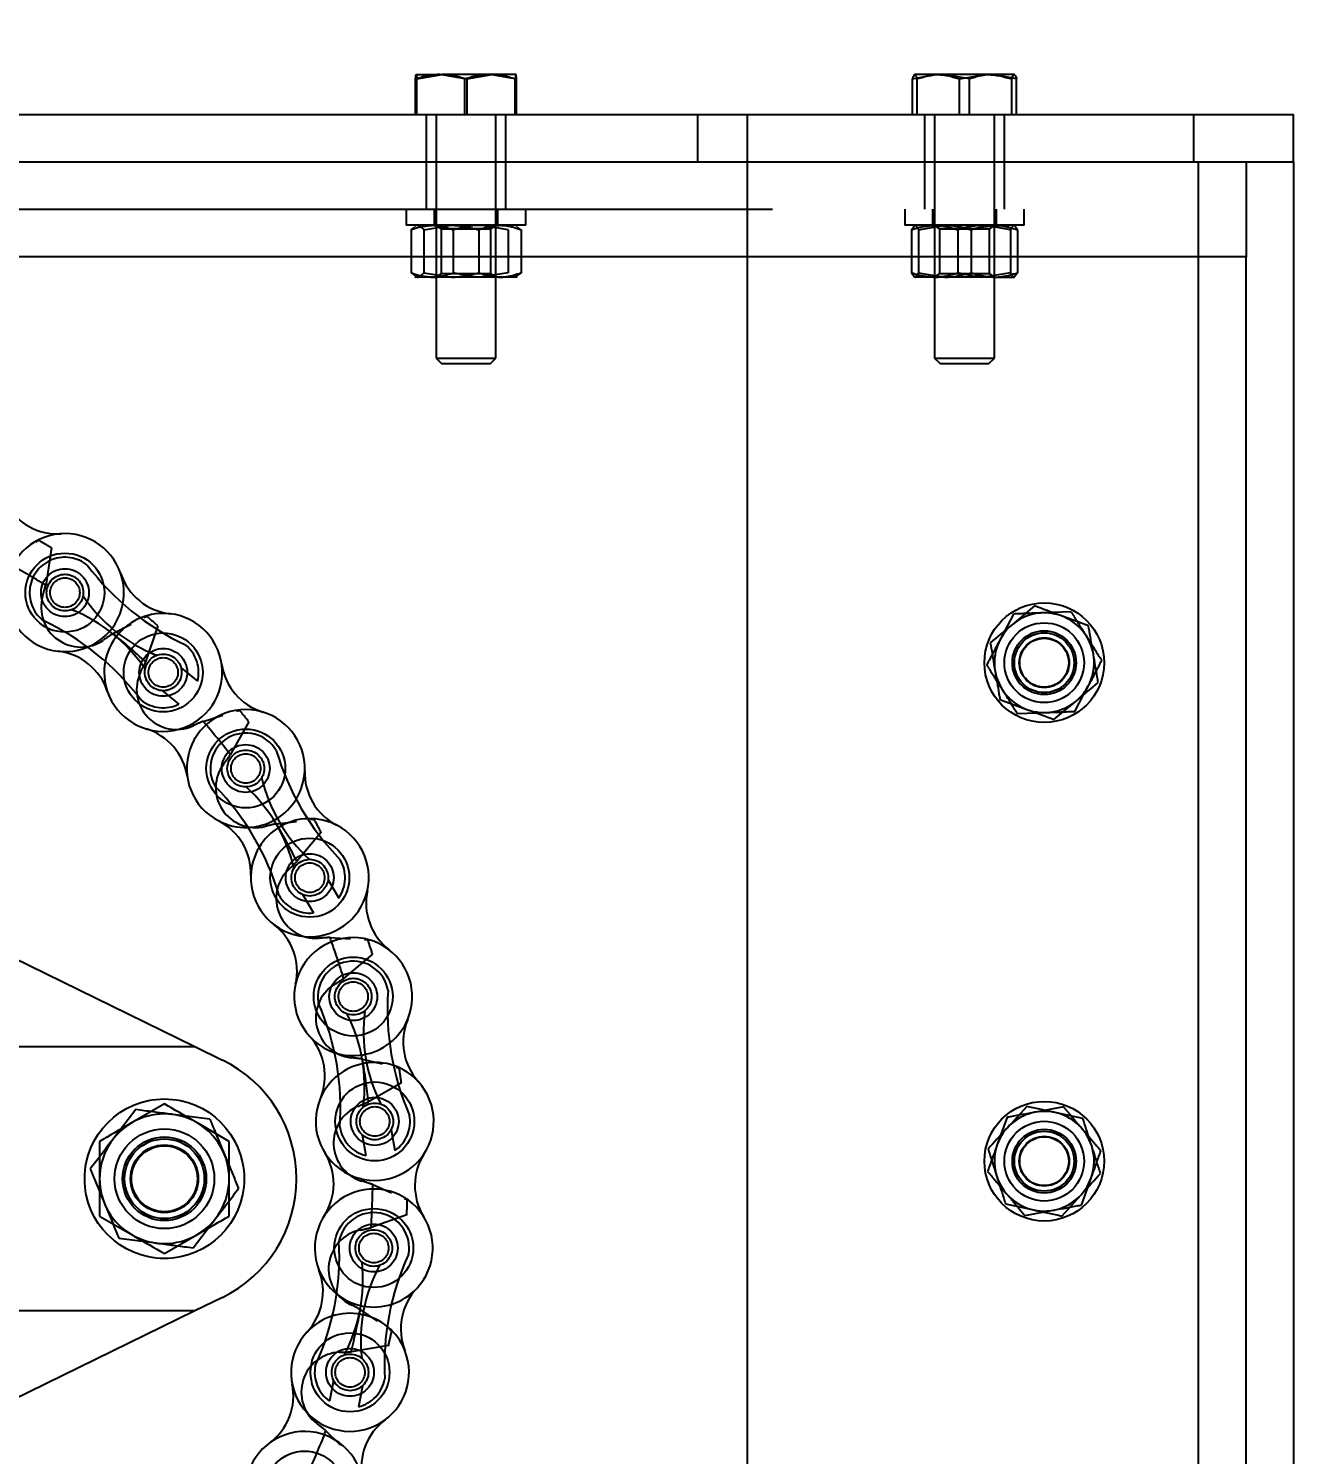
# Model space of a CAD drawing. Header units: metres. Extents: x 0 to 63075, y 0 to 44550.
# Drawn here: x 39379.9 to 39506.8, y 35136.6 to 35279.6 of the extents above; entities that cross this region are included whole.
import ezdxf

# ---------------------------------------------------------------- set-up
doc = ezdxf.new("R2010")
doc.units = ezdxf.units.M
doc.header["$LTSCALE"] = 75
doc.linetypes.add('HIDDEN2', pattern=[4.7625, 3.175, -1.5875])
for name, color, linetype in [('SDM', 7, 'Continuous'), ('SL4', 4, 'Continuous'), ('ST1', 7, 'HIDDEN2')]:
    doc.layers.add(name, color=color, linetype=linetype)
doc.styles.add('ROMANS', font='ROMANS.SHX')
doc.dimstyles.new('75___1-75', dxfattribs={"dimscale": 75, "dimtxt": 2.5, "dimasz": 2, "dimexe": 1.5, "dimexo": 1, "dimgap": 0.5, "dimtad": 1, "dimdec": 0, "dimzin": 12, "dimtxsty": 'ROMANS', "dimcen": 0, "dimclrd": 256, "dimclre": 256, "dimclrt": 3, "dimazin": 3, "dimtfac": 1, "dimtdec": 0, "dimtmove": 0, "dimatfit": 0, "dimfxl": 1, "dimlwd": -1, "dimlwe": -1, "dimarcsym": 0})

# ---------------------------------------------------------------- blocks, each defined once
blk = doc.blocks.new('*D29')
at = {"layer": 'Defpoints', "color": 0, "transparency": 16777216}
for p in [(36162.25, 35690.52), (36162.25, 35271.03), (39506.75, 35271.03)]:
    blk.add_point(p, dxfattribs=at)
at = {"layer": 'SDM', "transparency": 16777216}
for p, q in [((36162.25, 35346.03), (36162.25, 35803.02)), ((39506.75, 35346.03), (39506.75, 35803.02)), ((39356.75, 35690.52), (36312.25, 35690.52))]:
    blk.add_line(p, q, dxfattribs=at)
for points in [[(36312.25, 35715.52), (36312.25, 35665.52), (36162.25, 35690.52)], [(39356.75, 35715.52), (39356.75, 35665.52), (39506.75, 35690.52)]]:
    blk.add_solid(points, dxfattribs=at)
at = {"layer": 'SDM', "color": 3, "transparency": 16777216, "insert": (37834.5, 35821.77), "char_height": 187.5, "attachment_point": 5, "style": 'ROMANS'}
blk.add_mtext('3345', dxfattribs=at)
blk = doc.blocks.new('A$Cf5e9a517')
at = {"layer": 'SL4'}
for p, q in [((3256.44, 1705.11), (3256.44, 1708.67)), ((3256.5, 1709.11), (3256.5, 1709.11)), ((3256.5, 1709.11), (3259.09, 1709.11)), ((3256.56, 1708.67), (3259.09, 1709.11)), ((3256.56, 1705.11), (3256.56, 1708.67)), ((3264.09, 1709.11), (3259.09, 1709.11)), ((3261.62, 1708.67), (3264.09, 1709.11)), ((3261.62, 1705.11), (3261.62, 1708.67)), ((3266.5, 1709.11), (3264.09, 1709.11)), ((3266.5, 1709.11), (3266.5, 1709.11)), ((3266.56, 1705.11), (3266.56, 1708.67)), ((3306.27, 1708.67), (3308.64, 1709.11)), ((3306.27, 1705.11), (3306.27, 1708.67)), ((3306.5, 1709.11), (3306.48, 1709.1)), ((3308.64, 1709.11), (3306.51, 1709.11)), ((3313.62, 1709.11), (3308.64, 1709.11)), ((3311.01, 1708.67), (3313.62, 1709.11)), ((3311.01, 1705.11), (3311.01, 1708.67)), ((3316.48, 1709.11), (3313.62, 1709.11)), ((3316.24, 1705.11), (3316.24, 1708.67)), ((3316.52, 1709.1), (3316.5, 1709.11)), ((3316.73, 1705.11), (3316.73, 1708.67)), ((3129.5, 1705.11), (3284.74, 1705.11)), ((3284.74, 1700.35), (3284.74, 1705.11)), ((3284.74, 1705.11), (3289.74, 1705.11)), ((3289.74, 1700.35), (3289.74, 1705.11)), ((3289.74, 1705.11), (3334.5, 1705.11)), ((3334.5, 1700.35), (3334.5, 1705.11)), ((3334.5, 1705.11), (3344.5, 1705.11)), ((3344.5, 1700.35), (3344.5, 1705.11)), ((2339.74, 1700.35), (3284.74, 1700.35)), ((3129.5, 1700.35), (3284.74, 1700.35)), ((3284.74, 1700.35), (3289.74, 1700.35)), ((3289.74, 1456.35), (3289.74, 1700.35)), ((3289.74, 1700.35), (3334.98, 1700.35)), ((3334.98, 1456.35), (3334.98, 1700.35)), ((3334.98, 1700.35), (3344.5, 1700.35)), ((3344.5, 1700.35), (3344.5, 1456.35)), ((3289.74, 1690.82), (2339.74, 1690.82)), ((3318.53, 1655.8), (3316.31, 1653.96)), ((3323.94, 1653.8), (3321.23, 1654.8)), ((3315.06, 1646.42), (3317.77, 1645.42)), ((3320.47, 1644.42), (3322.69, 1646.26)), ((3197.12, 1629.79), (3234.3, 1611.6)), ((3214.13, 1611.6), (3234.3, 1611.6)), ((3234.3, 1611.6), (3237.06, 1610.25)), ((3231.24, 1605.86), (3227.99, 1603.98)), ((3317.74, 1605.61), (3315.8, 1603.47)), ((3323.38, 1604.38), (3320.56, 1605)), ((3237.74, 1602.1), (3234.49, 1603.98)), ((3321.26, 1594.61), (3323.2, 1596.75)), ((3315.62, 1595.84), (3318.44, 1595.22)), ((3224.74, 1594.6), (3227.99, 1592.72)), ((3231.24, 1590.84), (3234.49, 1592.72)), ((3237.06, 1586.45), (3234.3, 1585.1)), ((3234.3, 1585.1), (3197.12, 1566.91)), ((3234.3, 1585.1), (3214.13, 1585.1))]:
    blk.add_line(p, q, dxfattribs=at)
for centre, radius, start, end in [((3319.5, 1650.11), 5, 69.7022, 129.7022), ((3319.5, 1650.11), 5, 129.7022, 189.7022), ((3319.5, 1650.11), 5, 9.7022, 69.7022), ((3319.5, 1650.11), 5, 309.7022, 9.7022), ((3319.5, 1650.11), 5, 189.7022, 249.7022), ((3319.5, 1650.11), 5, 249.7022, 309.7022), ((3231.24, 1598.35), 13.25, 296.0652, 63.9348), ((3231.24, 1598.35), 6.5, 60, 120), ((3319.5, 1600.11), 5, 77.7634, 137.7634), ((3319.5, 1600.11), 5, 17.7634, 77.7634), ((3231.24, 1598.35), 6.5, 120, 180), ((3231.24, 1598.35), 6.5, 0, 60), ((3319.5, 1600.11), 5, 137.7634, 197.7634), ((3319.5, 1600.11), 5, 317.7634, 17.7634), ((3231.24, 1598.35), 6.5, 180, 240), ((3231.24, 1598.35), 6.5, 300, 0), ((3319.5, 1600.11), 5, 197.7634, 257.7634), ((3319.5, 1600.11), 5, 257.7634, 317.7634), ((3231.24, 1598.35), 6.5, 240, 300)]:
    blk.add_arc(centre, radius, start, end, dxfattribs=at)
for points, knots in [([(3256.44, 1708.67), (3256.44, 1708.72), (3256.46, 1708.98), (3256.48, 1709.06), (3256.5, 1709.11)], [0, 0, 0, 0, 0.211001, 1, 1, 1, 1]), ([(3256.5, 1709.11), (3256.51, 1709.11), (3256.53, 1709.09), (3256.55, 1708.85), (3256.56, 1708.67)], [0, 0, 0, 0, 0.231849, 1, 1, 1, 1]), ([(3259.09, 1709.11), (3259.15, 1709.11), (3260.01, 1709.11), (3260.84, 1708.88), (3261.62, 1708.67)], [0, 0, 0, 0, 0.070201, 1, 1, 1, 1]), ([(3264.09, 1709.11), (3264.15, 1709.11), (3264.98, 1709.11), (3265.8, 1708.88), (3266.56, 1708.67)], [0, 0, 0, 0, 0.070201, 1, 1, 1, 1]), ([(3266.56, 1708.67), (3266.54, 1708.85), (3266.52, 1709.09), (3266.5, 1709.11), (3266.5, 1709.11)], [0, 0, 0, 0, 0.7681507, 1, 1, 1, 1]), ([(3306.52, 1709.11), (3306.5, 1709.11), (3306.42, 1709.09), (3306.34, 1708.85), (3306.27, 1708.67)], [0, 0, 0, 0, 0.231849, 1, 1, 1, 1]), ([(3308.64, 1709.11), (3308.7, 1709.11), (3309.5, 1709.11), (3310.28, 1708.88), (3311.01, 1708.67)], [0, 0, 0, 0, 0.070201, 1, 1, 1, 1]), ([(3313.62, 1709.11), (3313.69, 1709.11), (3314.57, 1709.11), (3315.43, 1708.88), (3316.24, 1708.67)], [0, 0, 0, 0, 0.0702006, 1, 1, 1, 1]), ([(3316.24, 1708.67), (3316.3, 1708.85), (3316.38, 1709.09), (3316.46, 1709.11), (3316.48, 1709.11)], [0, 0, 0, 0, 0.768151, 1, 1, 1, 1]), ([(3316.48, 1709.11), (3316.55, 1709.06), (3316.63, 1708.98), (3316.71, 1708.72), (3316.73, 1708.67)], [0, 0, 0, 0, 0.7889992, 1, 1, 1, 1]), ([(3321.23, 1654.8), (3321.17, 1654.82), (3320.26, 1655.16), (3319.36, 1655.49), (3318.53, 1655.8)], [0, 0, 0, 0, 0.070201, 1, 1, 1, 1]), ([(3316.31, 1653.96), (3316.25, 1653.91), (3315.5, 1653.29), (3314.77, 1652.68), (3314.09, 1652.11)], [0, 0, 0, 0, 0.0702006, 1, 1, 1, 1]), ([(3324.43, 1650.95), (3324.39, 1651.18), (3324.23, 1652.14), (3324.07, 1653.08), (3323.94, 1653.8)], [0, 0, 0, 0, 0.231849, 1, 1, 1, 1]), ([(3314.09, 1652.11), (3314.21, 1651.39), (3314.37, 1650.45), (3314.53, 1649.49), (3314.57, 1649.27)], [0, 0, 0, 0, 0.7681507, 1, 1, 1, 1]), ([(3324.91, 1648.11), (3324.88, 1648.3), (3324.72, 1649.23), (3324.56, 1650.19), (3324.43, 1650.95)], [0, 0, 0, 0, 0.2110008, 1, 1, 1, 1]), ([(3314.57, 1649.27), (3314.7, 1648.51), (3314.87, 1647.54), (3315.02, 1646.62), (3315.06, 1646.42)], [0, 0, 0, 0, 0.788999, 1, 1, 1, 1]), ([(3322.69, 1646.26), (3322.75, 1646.31), (3323.5, 1646.93), (3324.23, 1647.54), (3324.91, 1648.11)], [0, 0, 0, 0, 0.0702006, 1, 1, 1, 1]), ([(3317.77, 1645.42), (3317.83, 1645.4), (3318.74, 1645.06), (3319.64, 1644.73), (3320.47, 1644.42)], [0, 0, 0, 0, 0.070201, 1, 1, 1, 1]), ([(3234.49, 1603.98), (3234.41, 1604.02), (3233.31, 1604.66), (3232.24, 1605.28), (3231.24, 1605.86)], [0, 0, 0, 0, 0.070215, 1, 1, 1, 1]), ([(3320.56, 1605), (3320.49, 1605.01), (3319.54, 1605.22), (3318.61, 1605.42), (3317.74, 1605.61)], [0, 0, 0, 0, 0.070201, 1, 1, 1, 1]), ([(3227.99, 1603.98), (3227.91, 1603.93), (3226.81, 1603.3), (3225.74, 1602.68), (3224.74, 1602.1)], [0, 0, 0, 0, 0.070215, 1, 1, 1, 1]), ([(3315.8, 1603.47), (3315.75, 1603.42), (3315.1, 1602.7), (3314.45, 1601.99), (3313.86, 1601.33)], [0, 0, 0, 0, 0.070201, 1, 1, 1, 1]), ([(3324.26, 1601.64), (3324.19, 1601.85), (3323.89, 1602.78), (3323.6, 1603.69), (3323.38, 1604.38)], [0, 0, 0, 0, 0.231849, 1, 1, 1, 1]), ([(3224.74, 1602.1), (3224.74, 1601.16), (3224.74, 1599.93), (3224.74, 1598.66), (3224.74, 1598.35)], [0, 0, 0, 0, 0.758149, 1, 1, 1, 1]), ([(3237.74, 1598.35), (3237.74, 1598.66), (3237.74, 1599.93), (3237.74, 1601.16), (3237.74, 1602.1)], [0, 0, 0, 0, 0.241851, 1, 1, 1, 1]), ([(3313.86, 1601.33), (3314.08, 1600.64), (3314.37, 1599.73), (3314.67, 1598.8), (3314.74, 1598.58)], [0, 0, 0, 0, 0.768151, 1, 1, 1, 1]), ([(3325.14, 1598.89), (3325.08, 1599.08), (3324.8, 1599.97), (3324.5, 1600.9), (3324.26, 1601.64)], [0, 0, 0, 0, 0.211001, 1, 1, 1, 1]), ([(3224.74, 1598.35), (3224.74, 1597.36), (3224.74, 1596.09), (3224.74, 1594.87), (3224.74, 1594.6)], [0, 0, 0, 0, 0.776287, 1, 1, 1, 1]), ([(3237.74, 1594.6), (3237.74, 1594.87), (3237.74, 1596.09), (3237.74, 1597.36), (3237.74, 1598.35)], [0, 0, 0, 0, 0.223713, 1, 1, 1, 1]), ([(3314.74, 1598.58), (3314.97, 1597.85), (3315.27, 1596.92), (3315.56, 1596.02), (3315.62, 1595.84)], [0, 0, 0, 0, 0.788999, 1, 1, 1, 1]), ([(3323.2, 1596.75), (3323.25, 1596.8), (3323.9, 1597.52), (3324.55, 1598.23), (3325.14, 1598.89)], [0, 0, 0, 0, 0.070201, 1, 1, 1, 1]), ([(3318.44, 1595.22), (3318.51, 1595.21), (3319.46, 1595), (3320.39, 1594.8), (3321.26, 1594.61)], [0, 0, 0, 0, 0.070201, 1, 1, 1, 1]), ([(3234.49, 1592.72), (3234.56, 1592.77), (3235.66, 1593.4), (3236.74, 1594.02), (3237.74, 1594.6)], [0, 0, 0, 0, 0.070215, 1, 1, 1, 1]), ([(3227.99, 1592.72), (3228.06, 1592.68), (3229.16, 1592.04), (3230.24, 1591.42), (3231.24, 1590.84)], [0, 0, 0, 0, 0.070215, 1, 1, 1, 1])]:
    blk.add_open_spline(points, degree=3, knots=knots, dxfattribs=at)
at = {"layer": 'ST1'}
for p, q in [((3261.38, 1708.67), (3258.91, 1709.11)), ((3261.38, 1705.11), (3261.38, 1708.67)), ((3266.44, 1708.67), (3263.91, 1709.11)), ((3266.44, 1705.11), (3266.44, 1708.67)), ((3306.76, 1705.11), (3306.76, 1708.67)), ((3311.99, 1708.67), (3309.38, 1709.11)), ((3311.99, 1705.11), (3311.99, 1708.67)), ((3316.73, 1708.67), (3314.36, 1709.11)), ((3316.5, 1709.11), (3316.48, 1709.11)), ((3257.5, 1705.11), (3257.5, 1700.35)), ((3258.5, 1705.11), (3258.5, 1680.67)), ((3264.5, 1680.67), (3264.5, 1705.11)), ((3265.5, 1700.35), (3265.5, 1705.11)), ((3284.74, 1700.35), (3284.74, 1705.11)), ((3307.5, 1705.11), (3307.5, 1700.35)), ((3308.5, 1705.11), (3308.5, 1680.67)), ((3314.5, 1680.67), (3314.5, 1705.11)), ((3315.5, 1700.35), (3315.5, 1705.11)), ((3334.5, 1700.35), (3334.5, 1705.11)), ((3257.5, 1700.35), (3257.5, 1695.59)), ((3265.5, 1695.59), (3265.5, 1700.35)), ((3307.5, 1700.35), (3307.5, 1695.59)), ((3315.5, 1695.59), (3315.5, 1700.35)), ((3334.98, 1456.35), (3334.98, 1700.35)), ((3339.74, 1700.35), (3339.74, 1697.29)), ((3339.74, 1697.29), (3339.74, 1690.82)), ((2339.74, 1695.59), (3339.74, 1695.59)), ((3255.5, 1695.59), (3255.5, 1693.99)), ((3258.3, 1695.59), (3258.3, 1693.99)), ((3264.7, 1693.99), (3264.7, 1695.59)), ((3267.5, 1693.99), (3267.5, 1695.59)), ((3305.5, 1695.59), (3305.5, 1693.99)), ((3308.3, 1695.59), (3308.3, 1693.99)), ((3314.7, 1693.99), (3314.7, 1695.59)), ((3317.5, 1693.99), (3317.5, 1695.59)), ((3263.58, 1693.99), (3255.5, 1693.99)), ((3255.98, 1693.54), (3256.37, 1693.81)), ((3255.98, 1693.54), (3255.98, 1689.23)), ((3256.5, 1693.99), (3256.33, 1693.89)), ((3257.27, 1693.54), (3260.03, 1693.99)), ((3257.27, 1693.54), (3257.27, 1689.23)), ((3258.5, 1693.99), (3259, 1693.64)), ((3258.5, 1693.99), (3258.5, 1693.96)), ((3264.5, 1693.96), (3258.5, 1693.96)), ((3258.5, 1693.96), (3259, 1693.61)), ((3259.8, 1693.64), (3259, 1693.64)), ((3259, 1693.64), (3259, 1693.61)), ((3263.2, 1693.61), (3259, 1693.61)), ((3259, 1693.61), (3259, 1689.14)), ((3264, 1693.64), (3259.8, 1693.64)), ((3260.22, 1693.54), (3260.22, 1689.23)), ((3262.78, 1693.54), (3262.78, 1689.23)), ((3265.73, 1693.54), (3262.97, 1693.99)), ((3264, 1693.61), (3263.2, 1693.61)), ((3267.5, 1693.99), (3263.58, 1693.99)), ((3264, 1693.64), (3264.5, 1693.99)), ((3264, 1693.61), (3264.5, 1693.96)), ((3264, 1693.61), (3264, 1693.64)), ((3264, 1689.14), (3264, 1693.61)), ((3264.5, 1693.96), (3264.5, 1693.99)), ((3265.73, 1693.54), (3265.73, 1689.23)), ((3266.67, 1693.89), (3266.5, 1693.99)), ((3267.02, 1693.54), (3266.63, 1693.81)), ((3267.02, 1693.54), (3267.02, 1689.23)), ((3312.98, 1693.99), (3305.5, 1693.99)), ((3306.19, 1693.54), (3306.53, 1693.99)), ((3306.19, 1693.54), (3306.19, 1689.23)), ((3306.88, 1693.54), (3309.53, 1693.99)), ((3306.88, 1693.54), (3306.88, 1689.23)), ((3308.5, 1693.99), (3309, 1693.64)), ((3308.5, 1693.99), (3308.5, 1693.96)), ((3314.5, 1693.96), (3308.5, 1693.96)), ((3308.5, 1693.96), (3309, 1693.61)), ((3310, 1693.64), (3309, 1693.64)), ((3309, 1693.64), (3309, 1693.61)), ((3313, 1693.61), (3309, 1693.61)), ((3309, 1693.61), (3309, 1689.14)), ((3314, 1693.64), (3310, 1693.64)), ((3310.82, 1693.54), (3310.82, 1689.23)), ((3312.18, 1693.54), (3312.18, 1689.23)), ((3317.5, 1693.99), (3312.98, 1693.99)), ((3314, 1693.61), (3313, 1693.61)), ((3316.12, 1693.54), (3313.47, 1693.99)), ((3314, 1693.64), (3314.5, 1693.99)), ((3314, 1693.61), (3314.5, 1693.96)), ((3314, 1693.61), (3314, 1693.64)), ((3314, 1689.14), (3314, 1693.61)), ((3316.12, 1693.54), (3316.12, 1689.23)), ((3316.81, 1693.54), (3316.47, 1693.99)), ((3316.81, 1693.54), (3316.81, 1689.23)), ((3339.74, 1690.82), (2339.74, 1690.82)), ((3339.74, 1690.82), (3289.74, 1690.82)), ((3339.74, 1469.11), (3339.74, 1690.82)), ((3255.98, 1689.23), (3256.63, 1688.79)), ((3257.27, 1689.23), (3260.03, 1688.79)), ((3265.73, 1689.23), (3262.97, 1688.79)), ((3267.02, 1689.23), (3266.37, 1688.79)), ((3306.19, 1689.23), (3306.53, 1688.79)), ((3306.88, 1689.23), (3309.53, 1688.79)), ((3316.12, 1689.23), (3313.47, 1688.79)), ((3316.81, 1689.23), (3316.47, 1688.79)), ((3256.33, 1688.89), (3256.5, 1688.79)), ((3256.63, 1688.79), (3256.5, 1688.79)), ((3260.03, 1688.79), (3256.63, 1688.79)), ((3259, 1689.16), (3258.5, 1688.81)), ((3259, 1689.14), (3258.5, 1688.79)), ((3258.5, 1688.81), (3259.46, 1688.81)), ((3259, 1689.16), (3264, 1689.16)), ((3259, 1689.14), (3264, 1689.14)), ((3259.46, 1688.81), (3264.5, 1688.81)), ((3264.9, 1688.79), (3260.03, 1688.79)), ((3264.5, 1688.81), (3264, 1689.16)), ((3264.5, 1688.79), (3264, 1689.14)), ((3266.5, 1688.79), (3264.9, 1688.79)), ((3266.5, 1688.79), (3266.67, 1688.89)), ((3309.53, 1688.79), (3306.53, 1688.79)), ((3309, 1689.16), (3308.5, 1688.81)), ((3309, 1689.14), (3308.5, 1688.79)), ((3309.7, 1688.81), (3308.5, 1688.81)), ((3309, 1689.16), (3314, 1689.16)), ((3309, 1689.14), (3314, 1689.14)), ((3314.49, 1688.79), (3309.53, 1688.79)), ((3309.7, 1688.81), (3314.5, 1688.81)), ((3314.5, 1688.81), (3314, 1689.16)), ((3314.5, 1688.79), (3314, 1689.14)), ((3314.49, 1688.79), (3316.5, 1688.79)), ((3316.47, 1688.79), (3316.5, 1688.79)), ((3258.5, 1680.67), (3264.5, 1680.67)), ((3258.5, 1680.67), (3259.05, 1680.11)), ((3263.95, 1680.11), (3264.5, 1680.67)), ((3308.5, 1680.67), (3314.5, 1680.67)), ((3308.5, 1680.67), (3309.05, 1680.11)), ((3313.95, 1680.11), (3314.5, 1680.67)), ((3259.05, 1680.11), (3263.95, 1680.11)), ((3309.05, 1680.11), (3313.95, 1680.11)), ((3218.36, 1662.19), (3218.61, 1662.39)), ((3219.91, 1661.63), (3219.33, 1657.87)), ((3316.42, 1654.99), (3315.08, 1652.44)), ((3322.19, 1655.22), (3319.31, 1655.11)), ((3226.08, 1653.03), (3227.9, 1653.97)), ((3229.17, 1654.63), (3229.46, 1654.78)), ((3230.59, 1653.8), (3229.35, 1650.21)), ((3232.91, 1649.59), (3234.56, 1648.25)), ((3322.58, 1645.23), (3323.92, 1647.78)), ((3231.05, 1647.29), (3232.7, 1645.96)), ((3238.46, 1645.26), (3238.76, 1645.35)), ((3316.81, 1645), (3319.69, 1645.11)), ((3235.13, 1644.23), (3237.09, 1644.84)), ((3239.71, 1644.18), (3237.85, 1640.87)), ((3242.47, 1633.96), (3244.5, 1634.2)), ((3245.92, 1634.38), (3246.24, 1634.41)), ((3246.96, 1633.1), (3244.54, 1630.17)), ((3247.65, 1628.34), (3248.73, 1626.5)), ((3245.11, 1626.84), (3246.18, 1625.01)), ((3247.85, 1622.54), (3249.9, 1622.42)), ((3251.32, 1622.34), (3251.64, 1622.32)), ((3252.12, 1620.89), (3249.21, 1618.44)), ((3251.11, 1610.35), (3253.1, 1609.86)), ((3254.49, 1609.53), (3254.8, 1609.45)), ((3255.01, 1607.96), (3251.71, 1606.07)), ((3228.36, 1605.28), (3226.08, 1602.3)), ((3321.45, 1605.55), (3318.61, 1605.03)), ((3235.8, 1604.31), (3232.08, 1604.79)), ((3315.77, 1604.51), (3314.79, 1601.8)), ((3251.08, 1602.76), (3251.44, 1600.67)), ((3253.99, 1603.26), (3254.35, 1601.17)), ((3252.14, 1597.77), (3254.01, 1596.94)), ((3323.23, 1595.71), (3324.21, 1598.42)), ((3255.31, 1596.36), (3255.61, 1596.23)), ((3317.55, 1594.67), (3320.39, 1595.19)), ((3234.11, 1591.42), (3236.4, 1594.4)), ((3255.55, 1594.73), (3251.97, 1593.45)), ((3226.67, 1592.39), (3230.39, 1591.91)), ((3250.9, 1585.21), (3252.59, 1584.06)), ((3253.78, 1583.25), (3254.04, 1583.07)), ((3253.72, 1581.61), (3249.96, 1580.99)), ((3248.21, 1578.12), (3247.81, 1576.03)), ((3251.11, 1577.56), (3250.71, 1575.48)), ((3247.44, 1573.07), (3248.9, 1571.64))]:
    blk.add_line(p, q, dxfattribs=at)
for centre, radius in [((3221.26, 1657.14), 3.96), ((3221.26, 1657.14), 2.4), ((3221.26, 1657.14), 1.84), ((3221.26, 1657.14), 1.48), ((3319.5, 1650.11), 6), ((3319.5, 1650.11), 4), ((3231.12, 1649.14), 3.96), ((3319.5, 1650.11), 3.2), ((3319.5, 1650.11), 3), ((3319.5, 1650.11), 2.5), ((3319.5, 1650.11), 2.45), ((3231.12, 1649.14), 2.4), ((3231.12, 1649.14), 1.84), ((3231.12, 1649.14), 1.48), ((3239.4, 1639.5), 3.96), ((3239.4, 1639.5), 2.4), ((3239.4, 1639.5), 1.85), ((3239.4, 1639.5), 1.48), ((3245.82, 1628.55), 3.96), ((3245.82, 1628.55), 2.4), ((3245.82, 1628.55), 1.84), ((3245.82, 1628.55), 1.48), ((3250.18, 1616.62), 3.96), ((3250.18, 1616.62), 2.4), ((3250.18, 1616.62), 1.84), ((3250.18, 1616.62), 1.48), ((3252.34, 1604.1), 3.96), ((3231.24, 1598.35), 8), ((3252.34, 1604.1), 2.4), ((3252.34, 1604.1), 1.84), ((3252.34, 1604.1), 1.48), ((3319.5, 1600.11), 6), ((3319.5, 1600.11), 4), ((3231.24, 1598.35), 5), ((3231.24, 1598.35), 4.2), ((3231.24, 1598.35), 4), ((3319.5, 1600.11), 3.2), ((3319.5, 1600.11), 3), ((3319.5, 1600.11), 2.5), ((3319.5, 1600.11), 2.45), ((3231.24, 1598.35), 3.4), ((3231.24, 1598.35), 3.31), ((3252.24, 1591.4), 3.96), ((3252.24, 1591.4), 2.4), ((3252.24, 1591.4), 1.84), ((3252.24, 1591.4), 1.48), ((3249.86, 1578.93), 3.96), ((3249.86, 1578.93), 2.4), ((3249.86, 1578.93), 1.84), ((3249.86, 1578.93), 1.48), ((3245.3, 1567.08), 3.96)]:
    blk.add_circle(centre, radius, dxfattribs=at)
for centre, radius, start, end in [((3220.51, 1668.95), 5.92, 208.7963, 273.6629), ((3221.26, 1657.14), 5.92, 18.5106, 263.3772), ((3181.74, 1598.35), 73.9, 58.9036, 60.0666), ((3221.26, 1657.14), 3.55, 50.9439, 230.9439), ((3181.74, 1598.35), 70.4, 57.7268, 61.2435), ((3244.53, 1675.73), 26.32, 216.9841, 244.9038), ((3199.02, 1662.92), 20.92, 342.8758, 346.0531), ((3221.26, 1657.14), 5.92, 263.3772, 18.5106), ((3232.49, 1660.9), 5.92, 198.5106, 263.3772), ((3222.87, 1655.68), 4, 164.4123, 304.2722), ((3236.5, 1665.84), 16.17, 213.9369, 247.9509), ((3215.89, 1640.44), 16.17, 33.9369, 67.9509), ((3231.12, 1649.14), 5.92, 83.3773, 198.5106), ((3231.12, 1649.14), 5.92, 198.5106, 83.3772), ((3207.86, 1630.54), 26.32, 36.9841, 64.9038), ((3181.74, 1598.35), 73.9, 48.6179, 49.7809), ((3237.36, 1635.41), 20.92, 122.6315, 125.8088), ((3181.74, 1598.35), 70.4, 47.441, 50.9578), ((3219.9, 1645.38), 5.92, 18.5106, 83.3772), ((3231.12, 1649.14), 3.55, 345.4973, 50.9439), ((3210.28, 1658.79), 20.92, 332.5901, 335.7673), ((3242.84, 1650.83), 5.92, 188.225, 253.0916), ((3232.45, 1647.42), 4, 154.1266, 293.9865), ((3231.12, 1649.14), 3.55, 230.9439, 296.3906), ((3239.4, 1639.5), 5.92, 357.9393, 242.806), ((3181.74, 1598.35), 73.9, 38.3322, 39.4952), ((3227.68, 1637.81), 5.92, 8.225, 73.0916), ((3243.09, 1624.88), 20.92, 112.3458, 115.523), ((3181.74, 1598.35), 70.4, 37.1553, 40.6721), ((3239.4, 1639.5), 3.55, 30.3727, 210.3727), ((3220.61, 1652.72), 20.92, 322.3043, 325.4816), ((3267.71, 1648.74), 26.32, 196.4128, 224.3325), ((3240.39, 1637.57), 4, 143.8409, 283.7008), ((3239.4, 1639.5), 5.92, 242.806, 357.9393), ((3251.23, 1639.08), 5.92, 177.9393, 242.806), ((3256.72, 1642.29), 16.17, 193.3657, 227.3797), ((3217.51, 1619.31), 26.32, 16.4128, 44.3325), ((3228.5, 1625.76), 16.17, 13.3657, 47.3797), ((3233.99, 1628.97), 5.92, 357.9393, 62.806), ((3245.82, 1628.55), 5.92, 62.8059, 177.9394), ((3245.82, 1628.55), 5.92, 177.9393, 62.806), ((3246.84, 1613.5), 20.92, 102.0601, 105.2373), ((3181.74, 1598.35), 70.4, 26.8696, 30.3863), ((3181.74, 1598.35), 73.9, 28.0465, 29.2095), ((3246.45, 1626.47), 4, 133.5552, 273.4151), ((3229.69, 1644.91), 20.92, 312.0186, 315.1959), ((3245.82, 1628.55), 3.55, 324.926, 30.3727), ((3245.82, 1628.55), 3.55, 210.3727, 275.8193), ((3257.39, 1626.01), 5.92, 167.6537, 232.5203), ((3238.62, 1619.15), 5.92, 347.6537, 52.5203), ((3250.18, 1616.62), 5.92, 337.3681, 222.2347), ((3248.5, 1601.63), 20.92, 91.7743, 94.9516), ((3181.74, 1598.35), 70.4, 16.5839, 20.1006), ((3181.74, 1598.35), 73.9, 17.7608, 18.9238), ((3250.18, 1616.62), 3.55, 9.8014, 189.8014), ((3250.43, 1614.46), 4, 123.2694, 263.1294), ((3237.24, 1635.6), 20.92, 301.7329, 304.9102), ((3279.93, 1615.31), 26.32, 175.8415, 203.7612), ((3222.59, 1605.41), 26.32, 355.8415, 23.7612), ((3235.15, 1607.58), 16.17, 352.7944, 26.8084), ((3267.38, 1613.14), 16.17, 172.7944, 206.8084), ((3250.18, 1616.62), 5.92, 222.2346, 337.3681), ((3261.11, 1612.06), 5.92, 157.3681, 222.2347), ((3241.42, 1608.66), 5.92, 337.3681, 42.2347), ((3252.34, 1604.1), 5.92, 42.2347, 157.3681), ((3248.01, 1589.66), 20.92, 81.4886, 84.6659), ((3181.74, 1598.35), 70.4, 6.2982, 9.8149), ((3181.74, 1598.35), 73.9, 7.4751, 8.638), ((3252.34, 1604.1), 5.92, 157.3681, 42.2347), ((3252.21, 1601.94), 4, 112.9837, 252.8437), ((3243, 1625.09), 20.92, 291.4472, 294.6245), ((3252.34, 1604.1), 3.55, 189.8014, 255.248), ((3252.34, 1604.1), 3.55, 304.3548, 9.8014), ((3242.3, 1597.84), 5.92, 327.0824, 31.9491), ((3262.28, 1597.67), 5.92, 147.0824, 211.9491), ((3245.39, 1577.97), 20.92, 71.2029, 74.3802), ((3181.74, 1598.35), 70.4, 356.0125, 359.5292), ((3252.24, 1591.4), 5.92, 316.7968, 201.6634), ((3252.24, 1591.4), 3.55, 349.2301, 169.2301), ((3181.74, 1598.35), 73.9, 357.1893, 358.3523), ((3246.79, 1613.72), 20.92, 281.1615, 284.3388), ((3222.47, 1590.6), 26.32, 335.2703, 3.19), ((3251.71, 1589.3), 4, 102.698, 242.5579), ((3279.63, 1579.73), 26.32, 155.2703, 183.19), ((3241.23, 1587.03), 5.92, 316.7968, 21.6634), ((3252.24, 1591.4), 5.92, 201.6634, 316.7969), ((3234.99, 1588.22), 16.17, 332.2231, 6.2371), ((3267.11, 1582.11), 16.17, 152.2231, 186.2371), ((3260.87, 1583.3), 5.92, 136.7968, 201.6634), ((3249.86, 1578.93), 5.92, 21.6634, 136.7968), ((3240.73, 1566.93), 20.92, 60.9172, 64.0945), ((3181.74, 1598.35), 70.4, 345.7268, 349.2435), ((3249.86, 1578.93), 5.92, 136.7968, 21.6634), ((3181.74, 1598.35), 73.9, 346.9036, 348.0666), ((3248.97, 1576.95), 4, 92.4123, 232.2722), ((3248.49, 1601.86), 20.92, 270.8758, 274.0531), ((3249.86, 1578.93), 3.55, 169.2301, 234.6768), ((3238.26, 1576.59), 5.92, 306.5112, 11.3778), ((3249.86, 1578.93), 3.55, 283.7835, 349.2301), ((3234.17, 1556.9), 20.92, 50.6315, 53.8088), ((3256.91, 1569.41), 5.92, 126.5112, 191.3778), ((3245.3, 1567.08), 5.92, 296.2255, 181.0922), ((3181.74, 1598.35), 70.4, 335.441, 338.9578)]:
    blk.add_arc(centre, radius, start, end, dxfattribs=at)
for points, knots in [([(3258.91, 1709.11), (3258.85, 1709.11), (3258.02, 1709.11), (3257.2, 1708.88), (3256.44, 1708.67)], [0, 0, 0, 0, 0.070201, 1, 1, 1, 1]), ([(3263.91, 1709.11), (3263.85, 1709.11), (3262.99, 1709.11), (3262.16, 1708.88), (3261.38, 1708.67)], [0, 0, 0, 0, 0.0702006, 1, 1, 1, 1]), ([(3266.5, 1709.11), (3266.48, 1709.06), (3266.46, 1708.98), (3266.44, 1708.72), (3266.44, 1708.67)], [0, 0, 0, 0, 0.7889992, 1, 1, 1, 1]), ([(3306.76, 1708.67), (3306.75, 1708.72), (3306.67, 1708.98), (3306.58, 1709.06), (3306.52, 1709.11)], [0, 0, 0, 0, 0.211001, 1, 1, 1, 1]), ([(3309.38, 1709.11), (3309.31, 1709.11), (3308.43, 1709.11), (3307.57, 1708.88), (3306.76, 1708.67)], [0, 0, 0, 0, 0.0702006, 1, 1, 1, 1]), ([(3314.36, 1709.11), (3314.3, 1709.11), (3313.5, 1709.11), (3312.72, 1708.88), (3311.99, 1708.67)], [0, 0, 0, 0, 0.070201, 1, 1, 1, 1]), ([(3255.98, 1693.54), (3256.16, 1693.61), (3256.85, 1693.87), (3257.57, 1693.94), (3258.1, 1693.99)], [0, 0, 0, 0, 0.257551, 1, 1, 1, 1]), ([(3256.63, 1693.99), (3256.64, 1693.99), (3256.86, 1693.98), (3257.07, 1693.75), (3257.27, 1693.54)], [0, 0, 0, 0, 0.070201, 1, 1, 1, 1]), ([(3258.1, 1693.99), (3258.29, 1693.98), (3259.01, 1693.96), (3259.71, 1693.72), (3260.22, 1693.54)], [0, 0, 0, 0, 0.268634, 1, 1, 1, 1]), ([(3260.03, 1693.99), (3260.09, 1693.99), (3261.02, 1693.98), (3261.94, 1693.75), (3262.78, 1693.54)], [0, 0, 0, 0, 0.070201, 1, 1, 1, 1]), ([(3262.97, 1693.99), (3262.91, 1693.99), (3261.98, 1693.98), (3261.06, 1693.75), (3260.22, 1693.54)], [0, 0, 0, 0, 0.070201, 1, 1, 1, 1]), ([(3262.78, 1693.54), (3262.96, 1693.61), (3263.65, 1693.87), (3264.37, 1693.94), (3264.9, 1693.99)], [0, 0, 0, 0, 0.2575513, 1, 1, 1, 1]), ([(3264.9, 1693.99), (3265.09, 1693.98), (3265.81, 1693.96), (3266.51, 1693.72), (3267.02, 1693.54)], [0, 0, 0, 0, 0.268634, 1, 1, 1, 1]), ([(3306.19, 1693.54), (3306.39, 1693.61), (3307.14, 1693.87), (3307.92, 1693.94), (3308.51, 1693.99)], [0, 0, 0, 0, 0.257551, 1, 1, 1, 1]), ([(3306.53, 1693.99), (3306.54, 1693.99), (3306.66, 1693.98), (3306.77, 1693.75), (3306.88, 1693.54)], [0, 0, 0, 0, 0.070201, 1, 1, 1, 1]), ([(3308.51, 1693.99), (3308.72, 1693.98), (3309.5, 1693.96), (3310.26, 1693.72), (3310.82, 1693.54)], [0, 0, 0, 0, 0.268634, 1, 1, 1, 1]), ([(3309.53, 1693.99), (3309.59, 1693.99), (3310.49, 1693.98), (3311.37, 1693.75), (3312.18, 1693.54)], [0, 0, 0, 0, 0.070201, 1, 1, 1, 1]), ([(3313.47, 1693.99), (3313.41, 1693.99), (3312.51, 1693.98), (3311.63, 1693.75), (3310.82, 1693.54)], [0, 0, 0, 0, 0.070201, 1, 1, 1, 1]), ([(3312.18, 1693.54), (3312.38, 1693.61), (3313.13, 1693.87), (3313.91, 1693.94), (3314.49, 1693.99)], [0, 0, 0, 0, 0.257551, 1, 1, 1, 1]), ([(3314.49, 1693.99), (3314.7, 1693.98), (3315.49, 1693.96), (3316.25, 1693.72), (3316.81, 1693.54)], [0, 0, 0, 0, 0.2686336, 1, 1, 1, 1]), ([(3316.47, 1693.99), (3316.46, 1693.99), (3316.34, 1693.98), (3316.23, 1693.75), (3316.12, 1693.54)], [0, 0, 0, 0, 0.070201, 1, 1, 1, 1]), ([(3255.98, 1689.23), (3256.16, 1689.17), (3256.85, 1688.9), (3257.57, 1688.84), (3258.1, 1688.79)], [0, 0, 0, 0, 0.257551, 1, 1, 1, 1]), ([(3256.63, 1688.79), (3256.64, 1688.79), (3256.86, 1688.79), (3257.07, 1689.02), (3257.27, 1689.23)], [0, 0, 0, 0, 0.070201, 1, 1, 1, 1]), ([(3258.1, 1688.79), (3258.29, 1688.79), (3259.01, 1688.82), (3259.71, 1689.06), (3260.22, 1689.23)], [0, 0, 0, 0, 0.268634, 1, 1, 1, 1]), ([(3260.03, 1688.79), (3260.09, 1688.79), (3261.02, 1688.79), (3261.94, 1689.02), (3262.78, 1689.23)], [0, 0, 0, 0, 0.070201, 1, 1, 1, 1]), ([(3262.97, 1688.79), (3262.91, 1688.79), (3261.98, 1688.79), (3261.06, 1689.02), (3260.22, 1689.23)], [0, 0, 0, 0, 0.070201, 1, 1, 1, 1]), ([(3262.78, 1689.23), (3262.96, 1689.17), (3263.65, 1688.9), (3264.37, 1688.84), (3264.9, 1688.79)], [0, 0, 0, 0, 0.2575513, 1, 1, 1, 1]), ([(3264.9, 1688.79), (3265.09, 1688.79), (3265.81, 1688.82), (3266.51, 1689.06), (3267.02, 1689.23)], [0, 0, 0, 0, 0.268634, 1, 1, 1, 1]), ([(3306.19, 1689.23), (3306.39, 1689.17), (3307.14, 1688.9), (3307.92, 1688.84), (3308.51, 1688.79)], [0, 0, 0, 0, 0.257551, 1, 1, 1, 1]), ([(3306.53, 1688.79), (3306.54, 1688.79), (3306.66, 1688.79), (3306.77, 1689.02), (3306.88, 1689.23)], [0, 0, 0, 0, 0.070201, 1, 1, 1, 1]), ([(3308.51, 1688.79), (3308.72, 1688.79), (3309.5, 1688.82), (3310.26, 1689.06), (3310.82, 1689.23)], [0, 0, 0, 0, 0.268634, 1, 1, 1, 1]), ([(3309.53, 1688.79), (3309.59, 1688.79), (3310.49, 1688.79), (3311.37, 1689.02), (3312.18, 1689.23)], [0, 0, 0, 0, 0.070201, 1, 1, 1, 1]), ([(3313.47, 1688.79), (3313.41, 1688.79), (3312.51, 1688.79), (3311.63, 1689.02), (3310.82, 1689.23)], [0, 0, 0, 0, 0.070201, 1, 1, 1, 1]), ([(3312.18, 1689.23), (3312.38, 1689.17), (3313.13, 1688.9), (3313.91, 1688.84), (3314.49, 1688.79)], [0, 0, 0, 0, 0.257551, 1, 1, 1, 1]), ([(3314.49, 1688.79), (3314.7, 1688.79), (3315.49, 1688.82), (3316.25, 1689.06), (3316.81, 1689.23)], [0, 0, 0, 0, 0.2686336, 1, 1, 1, 1]), ([(3316.47, 1688.79), (3316.46, 1688.79), (3316.34, 1688.79), (3316.23, 1689.02), (3316.12, 1689.23)], [0, 0, 0, 0, 0.070201, 1, 1, 1, 1]), ([(3319.31, 1655.11), (3319.24, 1655.1), (3318.26, 1655.07), (3317.31, 1655.03), (3316.42, 1654.99)], [0, 0, 0, 0, 0.070201, 1, 1, 1, 1]), ([(3322.19, 1655.22), (3322.32, 1655.01), (3322.82, 1654.22), (3323.34, 1653.39), (3323.73, 1652.78)], [0, 0, 0, 0, 0.257551, 1, 1, 1, 1]), ([(3315.08, 1652.44), (3315.04, 1652.38), (3314.59, 1651.52), (3314.14, 1650.67), (3313.73, 1649.89)], [0, 0, 0, 0, 0.070201, 1, 1, 1, 1]), ([(3323.73, 1652.78), (3323.87, 1652.55), (3324.39, 1651.73), (3324.9, 1650.92), (3325.27, 1650.33)], [0, 0, 0, 0, 0.268634, 1, 1, 1, 1]), ([(3313.73, 1649.89), (3313.86, 1649.68), (3314.36, 1648.88), (3314.88, 1648.06), (3315.27, 1647.44)], [0, 0, 0, 0, 0.2575513, 1, 1, 1, 1]), ([(3323.92, 1647.78), (3323.96, 1647.84), (3324.41, 1648.7), (3324.86, 1649.55), (3325.27, 1650.33)], [0, 0, 0, 0, 0.070201, 1, 1, 1, 1]), ([(3315.27, 1647.44), (3315.41, 1647.22), (3315.93, 1646.4), (3316.44, 1645.59), (3316.81, 1645)], [0, 0, 0, 0, 0.268634, 1, 1, 1, 1]), ([(3319.69, 1645.11), (3319.76, 1645.12), (3320.74, 1645.15), (3321.69, 1645.19), (3322.58, 1645.23)], [0, 0, 0, 0, 0.0702006, 1, 1, 1, 1]), ([(3232.08, 1604.79), (3232, 1604.81), (3230.74, 1604.97), (3229.51, 1605.13), (3228.36, 1605.28)], [0, 0, 0, 0, 0.070215, 1, 1, 1, 1]), ([(3318.61, 1605.03), (3318.54, 1605.02), (3317.58, 1604.84), (3316.64, 1604.67), (3315.77, 1604.51)], [0, 0, 0, 0, 0.070201, 1, 1, 1, 1]), ([(3321.45, 1605.55), (3321.6, 1605.36), (3322.21, 1604.64), (3322.84, 1603.9), (3323.31, 1603.34)], [0, 0, 0, 0, 0.2575513, 1, 1, 1, 1]), ([(3235.8, 1604.31), (3235.92, 1604.02), (3236.39, 1602.89), (3236.88, 1601.71), (3237.24, 1600.84)], [0, 0, 0, 0, 0.257551, 1, 1, 1, 1]), ([(3226.08, 1602.3), (3226.02, 1602.23), (3225.25, 1601.23), (3224.5, 1600.24), (3223.8, 1599.33)], [0, 0, 0, 0, 0.070215, 1, 1, 1, 1]), ([(3323.31, 1603.34), (3323.48, 1603.14), (3324.12, 1602.4), (3324.73, 1601.67), (3325.18, 1601.14)], [0, 0, 0, 0, 0.268634, 1, 1, 1, 1]), ([(3237.24, 1600.84), (3237.37, 1600.52), (3237.86, 1599.35), (3238.33, 1598.21), (3238.68, 1597.37)], [0, 0, 0, 0, 0.268634, 1, 1, 1, 1]), ([(3314.79, 1601.8), (3314.77, 1601.73), (3314.44, 1600.81), (3314.12, 1599.92), (3313.82, 1599.08)], [0, 0, 0, 0, 0.070201, 1, 1, 1, 1]), ([(3324.21, 1598.42), (3324.23, 1598.49), (3324.56, 1599.41), (3324.88, 1600.3), (3325.18, 1601.14)], [0, 0, 0, 0, 0.070201, 1, 1, 1, 1]), ([(3223.8, 1599.33), (3223.92, 1599.04), (3224.39, 1597.91), (3224.87, 1596.73), (3225.23, 1595.86)], [0, 0, 0, 0, 0.257551, 1, 1, 1, 1]), ([(3313.82, 1599.08), (3313.98, 1598.89), (3314.58, 1598.18), (3315.22, 1597.43), (3315.69, 1596.88)], [0, 0, 0, 0, 0.257551, 1, 1, 1, 1]), ([(3236.4, 1594.4), (3236.45, 1594.47), (3237.22, 1595.47), (3237.98, 1596.46), (3238.68, 1597.37)], [0, 0, 0, 0, 0.0702148, 1, 1, 1, 1]), ([(3315.69, 1596.88), (3315.86, 1596.68), (3316.49, 1595.93), (3317.1, 1595.21), (3317.55, 1594.67)], [0, 0, 0, 0, 0.268634, 1, 1, 1, 1]), ([(3225.23, 1595.86), (3225.36, 1595.54), (3225.85, 1594.37), (3226.32, 1593.23), (3226.67, 1592.39)], [0, 0, 0, 0, 0.268634, 1, 1, 1, 1]), ([(3320.39, 1595.19), (3320.46, 1595.2), (3321.42, 1595.38), (3322.36, 1595.55), (3323.23, 1595.71)], [0, 0, 0, 0, 0.070201, 1, 1, 1, 1]), ([(3230.39, 1591.91), (3230.48, 1591.89), (3231.74, 1591.73), (3232.97, 1591.57), (3234.11, 1591.42)], [0, 0, 0, 0, 0.0702148, 1, 1, 1, 1])]:
    blk.add_open_spline(points, degree=3, knots=knots, dxfattribs=at)

msp = doc.modelspace()

# ---------------------------------------------------------------- block references
at = {"layer": 'SDM'}
msp.add_blockref('A$Cf5e9a517', (36162.25, 33565.92), dxfattribs=at)

# ---------------------------------------------------------------- dimensions: what is measured, and where the dimension line sits
dim = msp.add_linear_dim(base=(36162.252398, 35690.5150108), p1=(39506.752398, 35271.03167813), p2=(36162.252398, 35271.03472838), dimstyle='75___1-75', override={"dimtmove": 1}, dxfattribs=at)
dim.commit()
dim.dimension.update_dxf_attribs({"geometry": '*D29', "text_midpoint": (37834.502398, 35821.7650108)})

doc.saveas('drawing.dxf')
